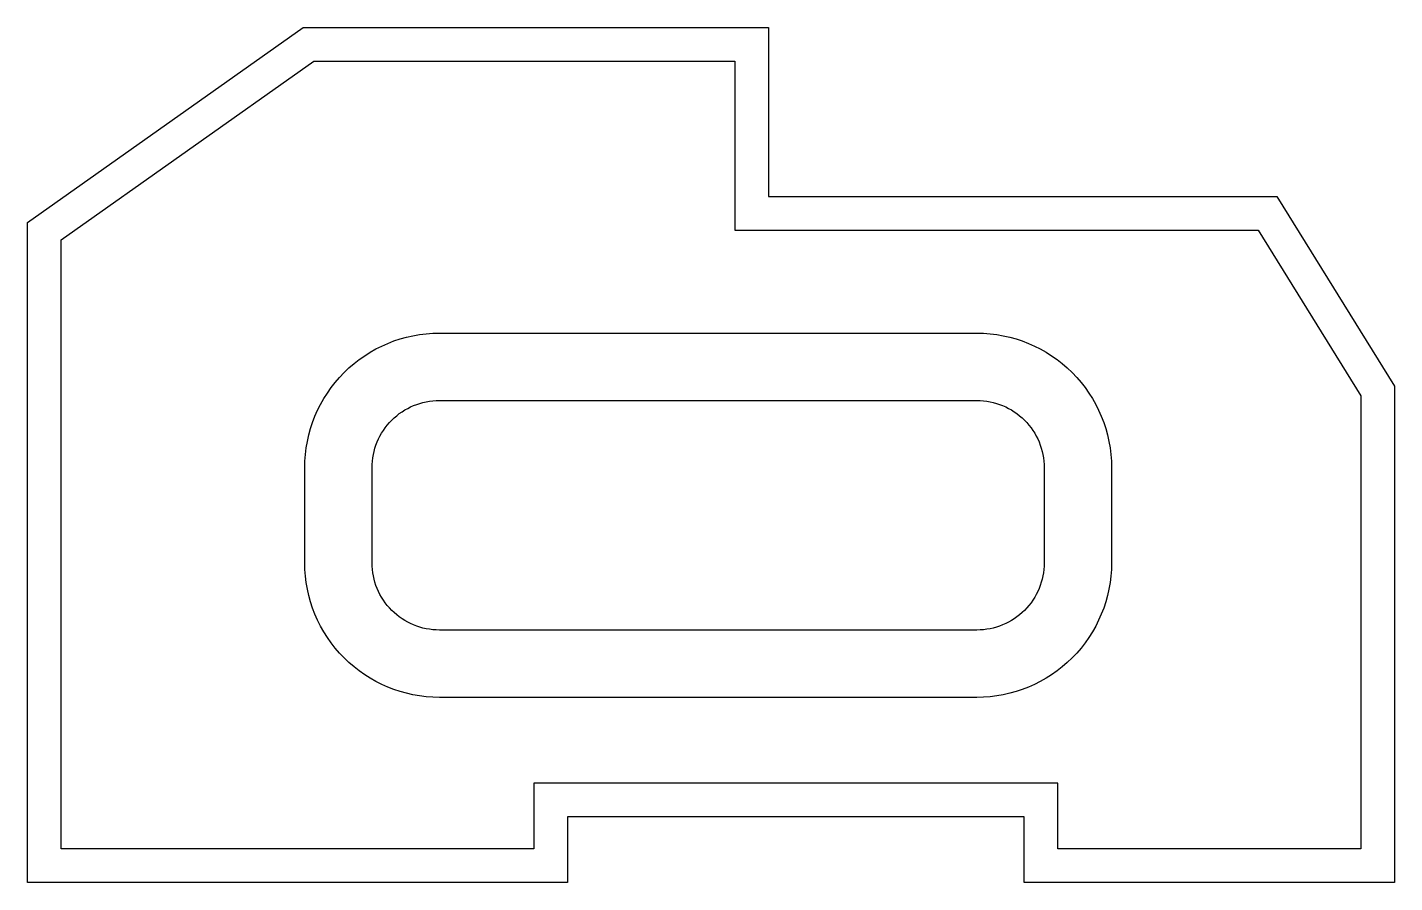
# Model space of a CAD drawing. Header units: millimetres. Extents: x 853 to 1056, y -36 to 91.
import ezdxf

# ---------------------------------------------------------------- set-up
doc = ezdxf.new("R2010")
doc.units = ezdxf.units.MM
doc.header["$LTSCALE"] = 2
doc.layers.add('粗实线', color=7, linetype='Continuous')

msp = doc.modelspace()

# ---------------------------------------------------------------- linework, layer by layer
at = {"layer": '粗实线'}
for points in [[(1038.95, 66.18), (1056.44, 38.04), (1056.44, -35.72), (1001.4, -35.72), (1001.4, -25.92), (933.56, -25.92), (933.56, -35.72), (853.35, -35.72), (853.35, 3.5), (853.35, 62.34), (894.31, 91.33), (963.43, 91.33), (963.43, 66.18)], [(1036.17, 61.18), (1051.44, 36.61), (1051.44, -30.72), (1006.4, -30.72), (1006.4, -20.92), (928.56, -20.92), (928.56, -30.72), (858.35, -30.72), (858.35, 3.5), (858.35, 59.75), (895.9, 86.33), (958.43, 86.33), (958.43, 61.18)]]:
    msp.add_lwpolyline(points, close=True, dxfattribs=at)
for points in [[(894.55, 25.91, -0.414214), (914.55, 45.91), (994.39, 45.91, -0.414214), (1014.39, 25.91), (1014.39, 11.8, -0.414214), (994.39, -8.2), (914.55, -8.2, -0.414214), (894.55, 11.8)], [(904.55, 25.91, -0.414214), (914.55, 35.91), (994.39, 35.91, -0.414214), (1004.39, 25.91), (1004.39, 11.8, -0.414214), (994.39, 1.8), (914.55, 1.8, -0.414214), (904.55, 11.8)]]:
    msp.add_lwpolyline(points, format="xyb", close=True, dxfattribs=at)

doc.saveas('drawing.dxf')
